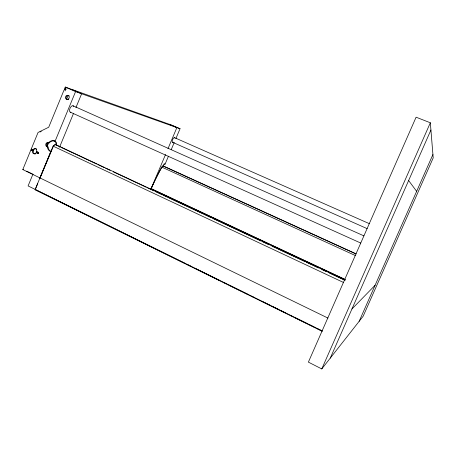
<?xml version="1.0" encoding="UTF-8"?>
<svg xmlns="http://www.w3.org/2000/svg" width="456" height="456" viewBox="0 0 456 456"><rect width="100%" height="100%" fill="white"/><g stroke="black" fill="none" stroke-linecap="round" stroke-linejoin="round"><path stroke-width="0.68" d="M47.413 146.843L47.407 146.94A5.552 4.948 -78.5 0 0 50.24 151.324L50.929 151.449A5.54 4.936 -78.5 0 1 48.102 147.071L47.413 146.843A2.217 1.972 -78.4 0 1 45.817 144.085A2.217 1.972 -78.4 0 1 48.541 142.614L49.385 142.853L50.2 141.981A5.54 4.936 -78.5 0 1 55.142 141.252L54.458 141.109A5.552 4.948 -78.5 0 0 49.51 141.844L48.689 142.717M327.944 318.077L22.8 169.564L30.871 149.933L33.368 150.902A2.2 1.949 -79.2 0 0 34.793 153.917M35.83 148.736A2.2 1.949 -79.1 0 0 33.71 150.07L31.219 149.101L38.059 132.468L48.706 127.241L63.874 90.419C64.513 88.874 67.328 87.552 65.014 90.921M30.871 149.933L32.65 150.782A2.206 1.949 -79.2 0 0 33.59 153.649A2.206 1.949 -79.2 0 0 36.201 152.469L37.968 153.313L38.315 152.475L36.543 151.631A2.206 1.949 -79.1 0 0 35.602 148.759A2.206 1.949 -79.1 0 0 32.997 149.944M65.892 88.795L64.752 88.293L65.259 87.067L172.345 125.366L180.046 128.729L175.902 138.538M32.821 174.443L28.09 185.923L322.278 330.953M46.825 145.829L48.171 142.563M46.985 146.872L48.9 142.215M66.49 99.573L68.109 95.64M50.24 151.324L51.089 151.221M54.458 141.109L55.051 141.314A5.569 2.85 -63.3 0 1 56.47 144.358M39.946 177.908L50.833 151.529L50.268 151.261M55.051 141.314L75.571 91.61L180.046 128.729M56.51 145.339A4.018 2.046 -63.3 0 0 53.113 146.142L35.061 189.742L322.158 331.273M37.7 183.654L35.249 189.559L184.492 263.14M39.871 178.399L53.574 145.795A3.808 1.938 -63.3 0 1 53.996 145.407M59.531 147.248L73.576 113.27M75.93 107.582L81.641 93.765L71.467 89.29M150.668 189.742L165.511 154.55M167.985 148.685L176.877 127.6L169.096 124.203M162.581 166.469A3.961 1.453 -65.2 0 1 165.135 164.052L168.446 156.203M171.211 149.659L174.249 142.466M150.594 189.462A1.009 0.376 -64.4 0 0 151.124 188.681L151.671 187.581A80.575 26.733 -64.8 0 1 161.834 167.192L162.079 166.856A2.73 1.003 -65.2 0 1 163.402 166.178M321.771 368.932L430.333 122.778L416.094 117.198L308.387 362.127L321.771 368.932L363.158 316.213L433.2 157.901L430.333 122.778M330.252 358.125L430.92 130.017M359.151 321.315L432.926 154.521M151.181 188.698L345.181 279.642M351.947 308.974L375.106 285.245M40.014 132.006L41.268 131.391M48.102 146.975L48.051 146.975A2.212 1.966 -78.4 0 1 46.512 144.221A2.212 1.966 -78.4 0 1 49.237 142.756L49.385 142.853M22.8 169.564L23.53 169.655M37.968 153.313L38.68 153.433L36.201 152.469M32.65 150.782L33.368 150.902M36.543 151.631L38.435 152.315M31.219 149.101L33.71 150.07M64.524 89.461L65.191 89.695M64.752 88.293L65.419 88.527M65.271 88.966L66.137 89.119M65.259 87.067L75.571 91.61M174.488 137.632L369.371 223.674M172.533 142.255L367.183 228.655M73.023 105.769L363.911 235.877M70.372 112.187L360.753 243.059M164.713 163.858L165.135 164.052M163.299 165.967L356.233 253.906M163.242 166.109L355.52 253.764M151.614 187.57A80.752 26.79 -64.8 0 1 161.806 167.118L355.315 255.537M151.124 188.681L345.238 279.511M56.02 144.763L345.067 280.109M60.437 147.066L55.923 144.951A3.808 1.938 -63.3 0 1 56.185 145.173M61.725 147.67L96.569 163.989M97.858 164.593L104.31 167.614M105.598 168.218L110.118 170.333M113.344 171.844L146.245 187.256M147.539 187.861L153.991 190.882M155.279 191.486L161.732 194.507M163.02 195.111L167.54 197.226M168.828 197.83L203.667 214.149M204.961 214.753L211.413 217.774M212.701 218.378L219.154 221.399M220.442 222.004L261.089 241.042M262.382 241.646L268.835 244.672M272.061 246.183L276.575 248.298M277.864 248.902L304.961 261.59M306.255 262.194L312.708 265.221M313.996 265.825L318.516 267.94M321.736 269.45L326.257 271.565M329.483 273.076L344.964 280.326M53.113 146.142L343.596 282.52M26.716 171.205L33.083 174.3M54.486 141.046L55.153 141.377A5.569 2.856 -63.3 0 1 55.906 144.096M187.684 264.714L190.87 266.287M195.972 268.801L213.191 277.288M214.468 277.921L219.57 280.434M224.671 282.948L225.948 283.581M229.14 285.154L241.891 291.441M243.168 292.068L248.269 294.587M251.461 296.155L254.647 297.728M262.303 301.502L270.596 305.588M271.867 306.221L278.884 309.675M280.161 310.308L285.262 312.822M290.364 315.335L291.64 315.968M294.827 317.541L307.583 323.828M308.86 324.455L313.962 326.975M317.154 328.542L320.34 330.115M408.627 180.542L416.642 191.332M173.115 142.078A2.514 0.929 -66.2 0 1 172.191 141.223A2.514 0.929 -66.2 0 1 173.451 138.248A2.514 0.929 -66.2 0 1 174.802 138.077M161.806 167.118A2.884 1.06 -65.2 0 1 163.721 166.725M163.522 166.326A2.73 1.003 -65.2 0 1 163.607 166.543M163.772 164.194A3.956 1.453 -65.2 0 1 164.28 163.903M70.862 112.21A3.477 1.784 -65.6 0 1 70.161 108.038A3.477 1.784 -65.6 0 1 73.701 106.465M54.424 145.105A3.808 1.938 -63.3 0 1 54.84 144.911M67.682 99.67A2.098 1.87 -73.7 0 1 66.297 96.837A2.098 1.87 -73.7 0 1 69.227 95.925M68.656 99.511A2.098 1.87 -73.7 0 1 68.178 99.659M36.913 152.589A2.2 1.949 -79.2 0 1 36.634 153.085M35.802 153.775A2.2 1.949 -79.2 0 1 35.3 153.923M36.315 148.884A2.2 1.949 -79.1 0 1 36.748 149.175M68.44 99.015A2.103 1.875 -73.7 0 0 68.149 95.441A2.103 1.875 -73.7 0 0 65.464 97.692A2.103 1.875 -73.7 0 0 68.44 99.015"/></g></svg>
